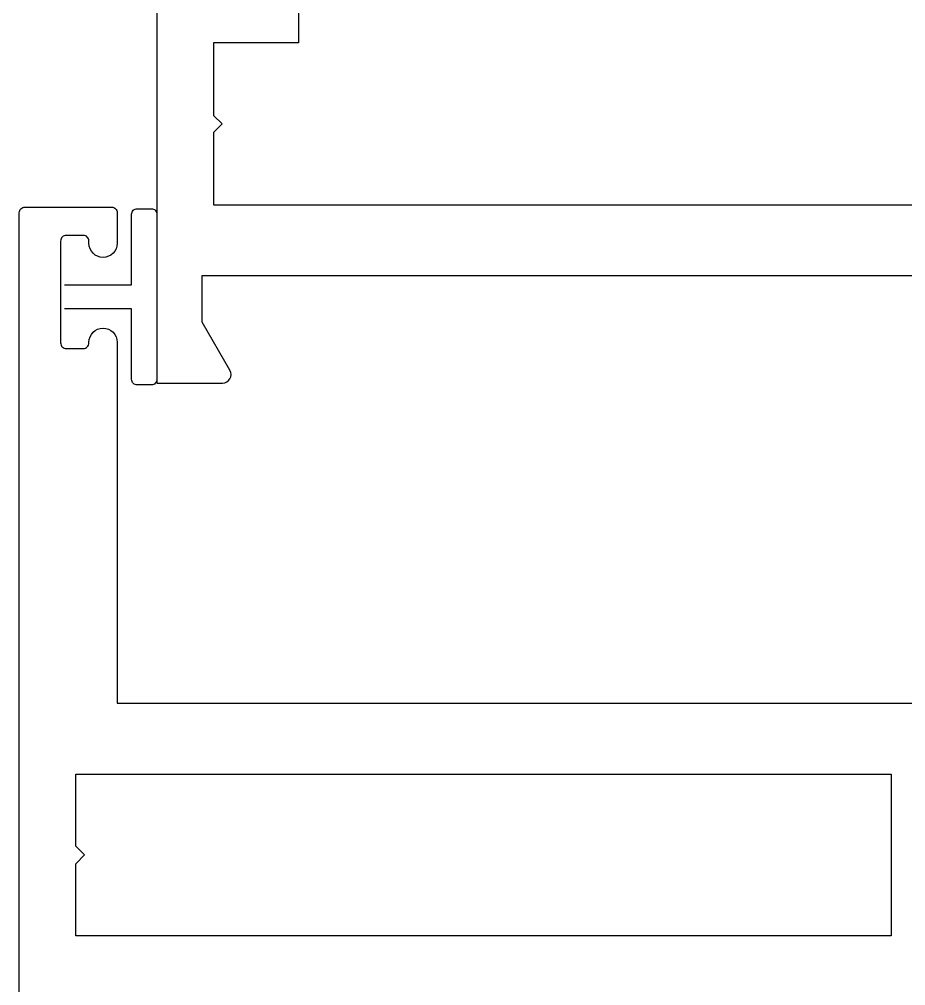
# Model space of a CAD drawing. Extents: x 55.6 to 139.8, y -18.8 to 45.3.
# Drawn here: x 71.139 to 72.705, y 23.011 to 24.718 of the extents above; entities that cross this region are included whole.
import ezdxf

# ---------------------------------------------------------------- set-up
doc = ezdxf.new("R2010")
doc.units = 0
doc.header["$LTSCALE"] = 0.25
doc.header["$MEASUREMENT"] = 0
doc.layers.get('0').update_dxf_attribs({"linetype": 'CONTINUOUS'})
for name, color, linetype in [('FRAME', 1, 'CONTINUOUS'), ('MISC', 7, 'CONTINUOUS'), ('VENT', 5, 'CONTINUOUS')]:
    doc.layers.add(name, color=color, linetype=linetype)

# ---------------------------------------------------------------- blocks, each defined once
blk = doc.blocks.new('05P11-Z-BAR')
blk.add_lwpolyline([(-2.1635, 2.28, -0.414214), (-2.1535, 2.29), (-2.0005, 2.29, -0.414214), (-1.9905, 2.28), (-1.9905, 2.226, -1), (-2.0405, 2.226), (-2.0405, 2.23, 0.414214), (-2.0505, 2.24), (-2.0805, 2.24, 0.414214), (-2.0905, 2.23), (-2.0905, 2.05, 0.414214), (-2.0805, 2.04), (-2.0505, 2.04, 0.414214), (-2.0405, 2.05), (-2.0405, 2.051, -1), (-1.9905, 2.051), (-1.9905, 1.413), (-0.4035, 1.413, -0.414214)], format="xyb")
blk.add_lwpolyline([(-2.1635, 0.697), (-2.1635, 2.28)])
blk.add_lwpolyline([(-2.0635, 1.1605), (-2.0635, 1.288), (-0.6235, 1.288), (-0.6235, 1.002), (-2.0635, 1.002), (-2.0635, 1.1295), (-2.0485, 1.145)], close=True)
blk = doc.blocks.new('05P02-T-BAR')
for points in [[(-2.1635, 1.406), (-2.1635, 0.687), (-2.0475, 0.687, 0.57735), (-2.0345, 0.7095), (-2.0835, 0.7944), (-2.0835, 0.877), (-0.483, 0.877, -0.414214), (-0.4475, 0.8415, -0.414214), (-0.483, 0.806), (-0.5715, 0.806, 0.414214), (-0.5985, 0.779), (-0.5985, 0.779, 0.414214), (-0.5715, 0.752), (-0.483, 0.752, 0.414214), (-0.3935, 0.8415), (-0.3936, 0.9847, 0.898027), (-0.4434, 0.9847, -0.38311), (-0.4742, 0.957), (-0.5125, 0.957, -0.414214), (-0.5435, 0.988), (-0.5435, 1.12, 1), (-0.5435, 1.17), (-0.5435, 1.302, -0.414214), (-0.5125, 1.333)], [(-1.9135, 1.368), (-1.9135, 1.288), (-2.0635, 1.288), (-2.0635, 1.16), (-2.0485, 1.145), (-2.0635, 1.13), (-2.0635, 1.002), (-0.6335, 1.002, 0.414214), (-0.6235, 1.012), (-0.6235, 1.278, 0.414214), (-0.6335, 1.288), (-0.7835, 1.288, -0.414214), (-0.7935, 1.298), (-0.7935, 1.358, -0.414214)]]:
    blk.add_lwpolyline(points, format="xyb")

msp = doc.modelspace()

# ---------------------------------------------------------------- linework, layer by layer
at = {"layer": 'MISC', "linetype": 'Continuous'}
msp.add_lwpolyline([(71.2193, 24.2492), (71.3378, 24.2492), (71.3378, 24.3738, -0.414214), (71.3478, 24.3838), (71.3724, 24.3838, -0.414214), (71.3824, 24.3738), (71.3824, 24.0822, -0.414214), (71.3724, 24.0722), (71.3478, 24.0722, -0.414214), (71.3378, 24.0822), (71.3378, 24.2069), (71.2193, 24.2069)], format="xyb", dxfattribs=at)

# ---------------------------------------------------------------- block references
at = {"layer": 'FRAME'}
msp.add_blockref('05P02-T-BAR', (73.5459, 23.3886), dxfattribs=at)
at = {"layer": 'VENT'}
msp.add_blockref('05P11-Z-BAR', (73.3028, 22.0966), dxfattribs=at)

doc.saveas('drawing.dxf')
